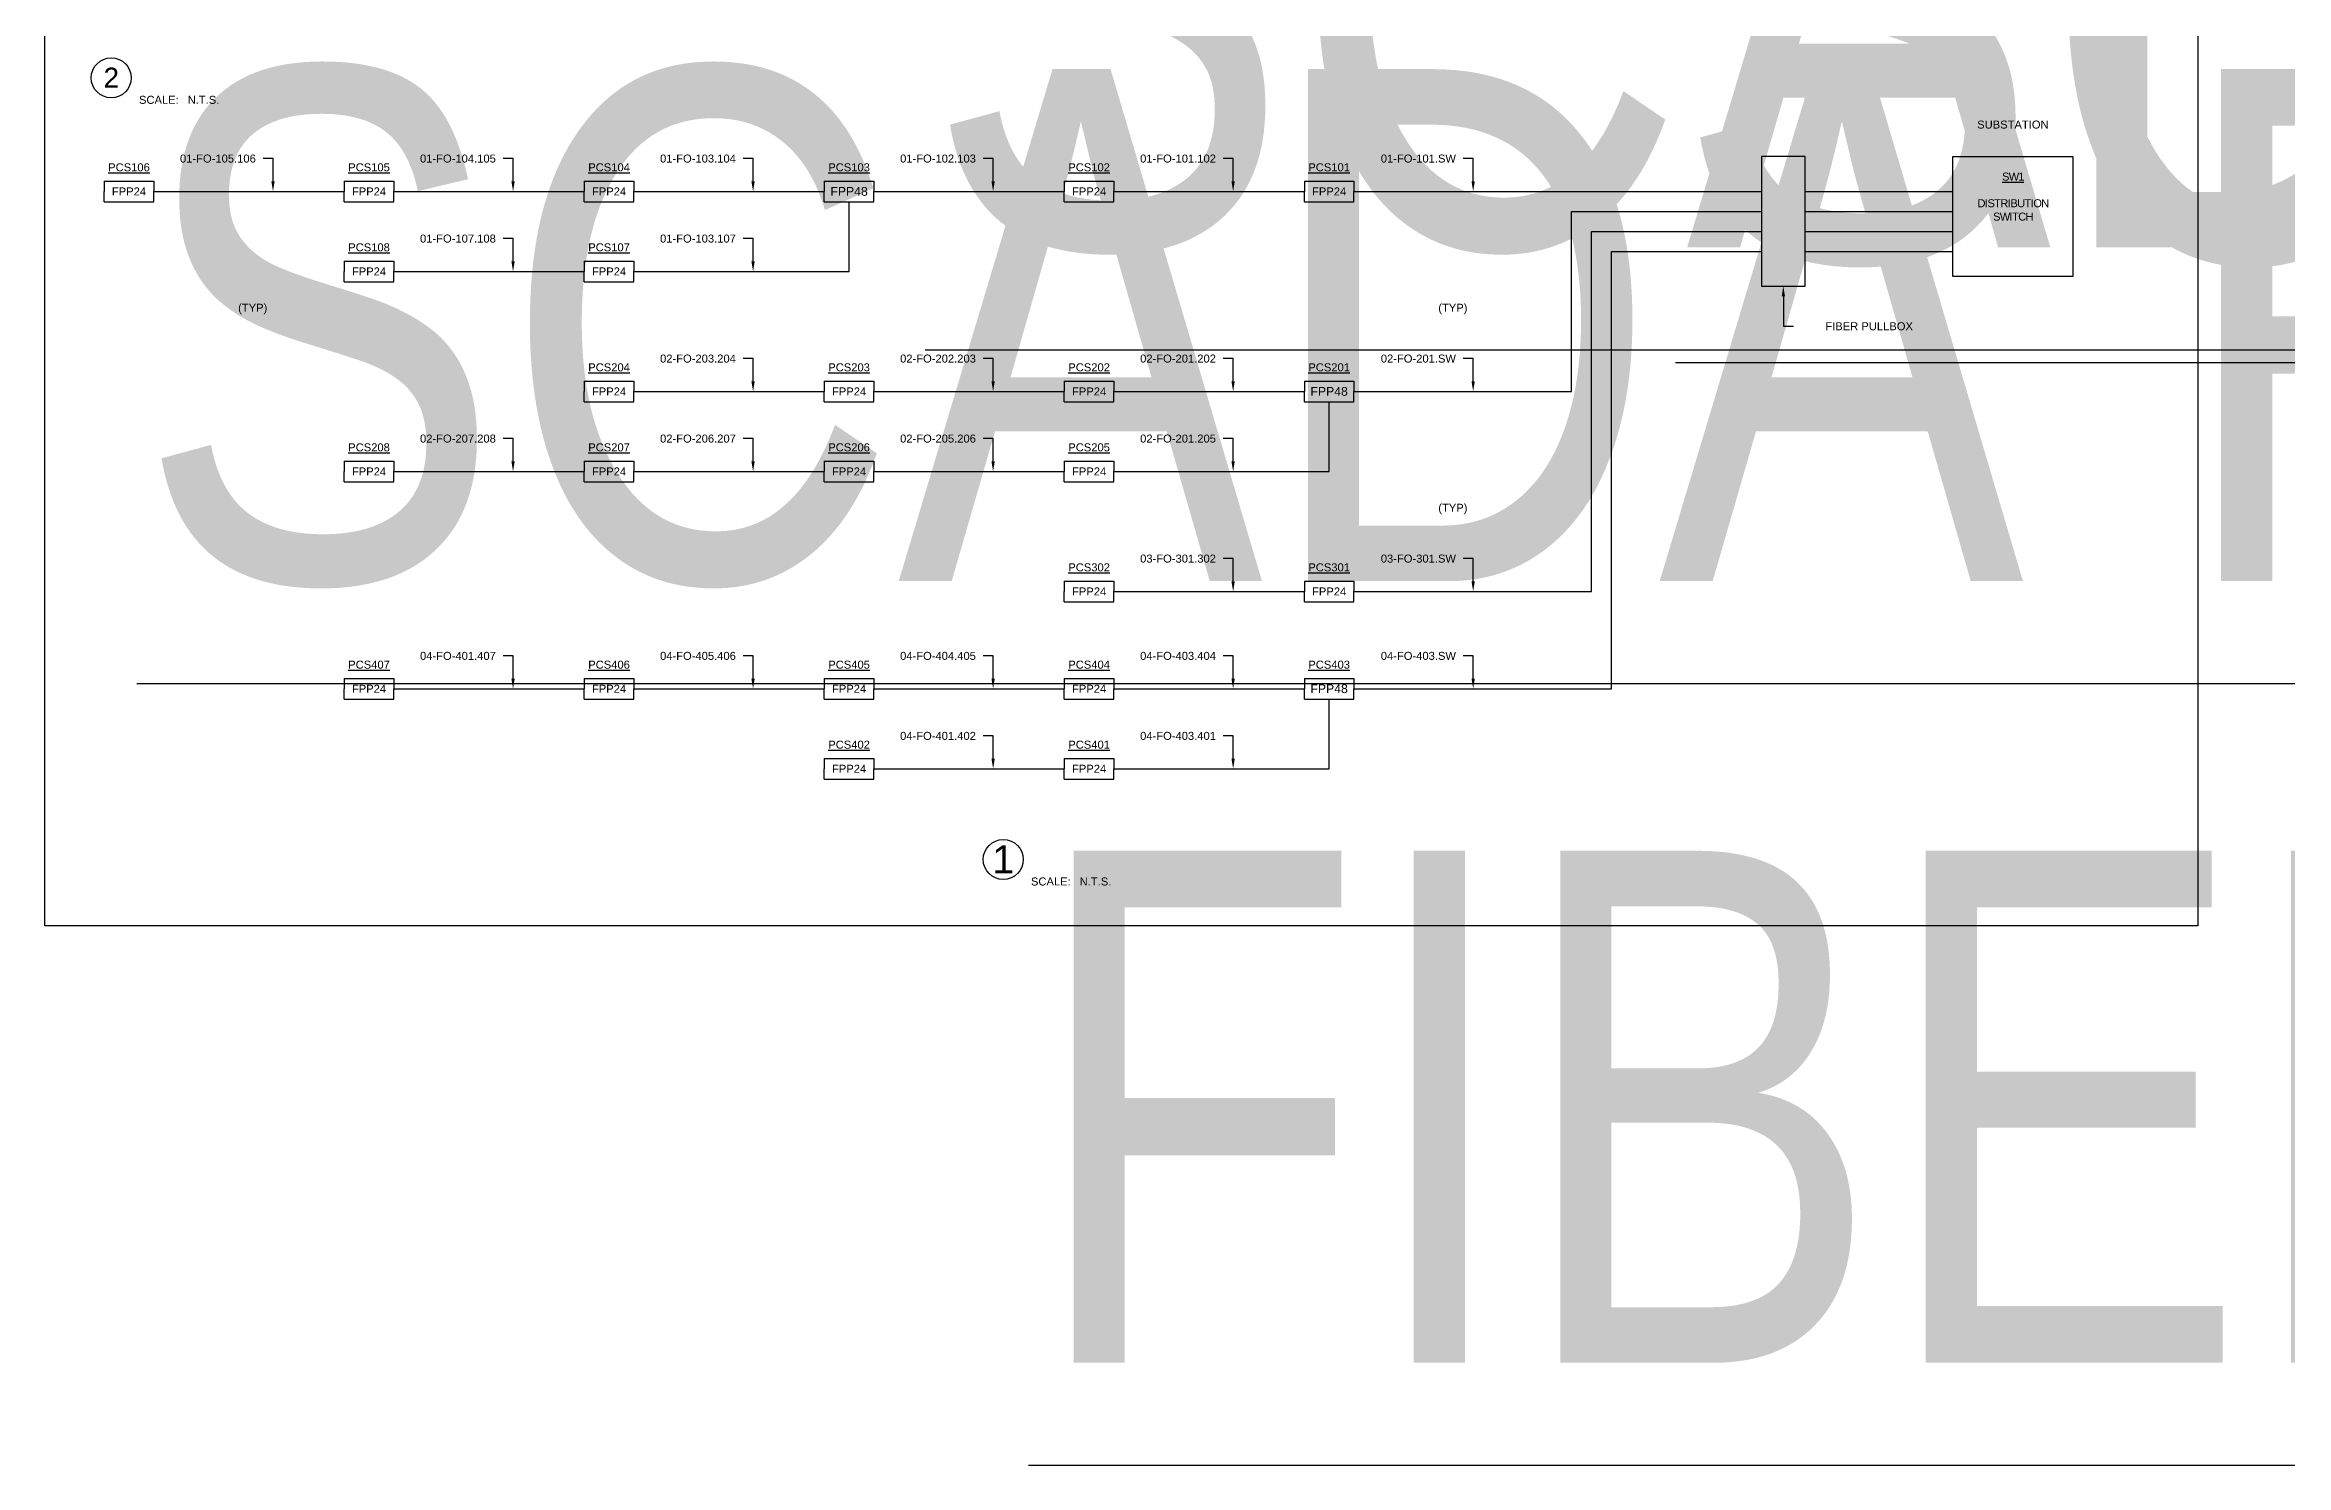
# Model space of a CAD drawing. Header units: feet. Extents: x -18 to 246, y -88 to 32.
# Drawn here: x 101.35 to 129.36, y -31.33 to -13.58 of the extents above; entities that cross this region are included whole.
import ezdxf
from ezdxf import colors
from ezdxf.entities.mleader import LeaderData, LeaderLine
from ezdxf.enums import TextEntityAlignment as Align
from ezdxf.math import Vec2, Vec3

# ---------------------------------------------------------------- set-up
doc = ezdxf.new("R2018")
doc.units = ezdxf.units.FT
doc.header["$MEASUREMENT"] = 0
for name, color, linetype in [('E-1LIN-COMM-EQPM', 243, 'Continuous'), ('E-CABL-FO', 120, 'FIBER_OPTIC'), ('E-EQPM-HRDW', 230, 'Continuous'), ('E-TEXT', 7, 'Continuous'), ('G-ANNO-TEXT', 1, 'Continuous')]:
    doc.layers.add(name, color=color, linetype=linetype)
doc.layers.add('G-NPLT', color=67, linetype='Continuous', plot=False)
doc.styles.add('NEI-A', font='arial.ttf')
doc.styles.get("Standard").update_dxf_attribs({"font": 'arial.ttf'})
doc.linetypes.add('FIBER_OPTIC', pattern='A,0.2,-0.05,0,-0.05,0.2,-0.15,["FO",Standard,S=0.1,R=0,X=-0.04,Y=-0.05],-0.25,0.2,-0.05,0,-0.05', length=1.2)

# ---------------------------------------------------------------- blocks, each defined once
blk = doc.blocks.new('com_fpp24')
at = {"layer": 'E-1LIN-COMM-EQPM'}
for p, q in [((-0.31, 0.129), (-0.155, 0.129)), ((-0.31, 0.129), (-0.31, 0)), ((-0.31, -0.129), (-0.31, 0)), ((-0.155, 0.129), (0.155, 0.129)), ((0.155, 0.129), (0.31, 0.129)), ((0.31, 0.129), (0.31, 0)), ((0.31, -0.129), (0.31, 0)), ((-0.31, -0.129), (-0.155, -0.129)), ((-0.155, -0.129), (0.155, -0.129)), ((0.155, -0.129), (0.31, -0.129))]:
    blk.add_line(p, q, dxfattribs=at)
at = {"insert": (0, 0), "char_height": 0.1, "attachment_point": 5, "style": 'NEI-A'}
blk.add_mtext_dynamic_manual_height_columns('FPP24', width=0.40071, gutter_width=0.547, heights=[0], dxfattribs=at)
blk = doc.blocks.new('com_fpp')
at = {"layer": 'E-1LIN-COMM-EQPM'}
for p, q in [((-0.31, 0.129), (-0.155, 0.129)), ((-0.31, 0.129), (-0.31, 0)), ((-0.31, -0.129), (-0.31, 0)), ((-0.155, 0.129), (0.155, 0.129)), ((0.155, 0.129), (0.31, 0.129)), ((0.31, 0.129), (0.31, 0)), ((0.31, -0.129), (0.31, 0)), ((-0.31, -0.129), (-0.155, -0.129)), ((-0.155, -0.129), (0.155, -0.129)), ((0.155, -0.129), (0.31, -0.129))]:
    blk.add_line(p, q, dxfattribs=at)
at = {"insert": (0, 0), "char_height": 0.1094, "attachment_point": 5, "style": 'NEI-A'}
blk.add_mtext_dynamic_manual_height_columns('FPP48', width=0.40071, gutter_width=0.547, heights=[0], dxfattribs=at)
blk = doc.blocks.new('DETAIL_TITLE')
blk.add_circle((0.592, -0.513), 0.25)
at = {"style": 'NEI-A', "flags": 8}
blk.add_attdef('#', text='', height=0.25, dxfattribs=at).set_placement((0.592, -0.511), align=Align.MIDDLE_CENTER)
at = {"lineweight": 30, "flags": 104}
blk.add_attdef('DETAIL_TITLE', text='', height=0.2, dxfattribs=at).set_placement((0.91, -0.525), align=Align.BOTTOM_LEFT)
at = {"style": 'NEI-A'}
for tag, p in [('SCALE:', (0.939, -0.738)), ('1"_=_', (1.547, -0.738))]:
    blk.add_attdef(tag, text='', height=0.1, dxfattribs=at).set_placement(p, align=Align.BOTTOM_LEFT)

msp = doc.modelspace()

# ---------------------------------------------------------------- linework, layer by layer
msp.add_lwpolyline([(122.803, -16.597), (123.35, -16.597), (123.35, -14.977), (122.803, -14.977)], close=True)
at = {"layer": 'E-CABL-FO'}
for p, q in [((102.709, -15.412), (105.09, -15.412)), ((105.709, -15.412), (108.09, -15.412)), ((108.709, -15.412), (111.09, -15.412)), ((111.709, -15.412), (114.09, -15.412)), ((114.709, -15.412), (117.09, -15.412)), ((105.709, -16.412), (108.09, -16.412)), ((108.709, -17.912), (111.09, -17.912)), ((111.709, -17.912), (114.09, -17.912)), ((114.709, -17.912), (117.09, -17.912)), ((105.709, -18.912), (108.09, -18.912)), ((108.709, -18.912), (111.09, -18.912)), ((111.709, -18.912), (114.09, -18.912)), ((114.709, -20.412), (117.09, -20.412)), ((108.709, -21.628), (111.09, -21.628)), ((111.709, -21.628), (114.09, -21.628)), ((114.709, -21.628), (117.09, -21.628)), ((111.709, -22.628), (114.09, -22.628))]:
    msp.add_line(p, q, dxfattribs=at)
for points in [[(108.709, -16.412), (111.4, -16.412), (111.4, -15.541)], [(117.709, -15.412), (120.93, -15.412), (122.803, -15.412)], [(117.709, -17.912), (120.43, -17.912), (120.43, -15.662), (120.93, -15.662), (122.803, -15.662)], [(123.35, -15.412), (125.196, -15.412)], [(123.35, -15.662), (125.196, -15.662)], [(117.709, -20.412), (120.68, -20.412), (120.68, -15.912), (120.93, -15.912), (122.803, -15.912)], [(123.35, -15.912), (125.196, -15.912)], [(117.709, -21.628), (120.93, -21.628), (120.93, -16.162), (122.803, -16.162)], [(123.35, -16.162), (125.196, -16.162)], [(114.709, -18.912), (117.4, -18.912), (117.4, -18.041)], [(105.709, -21.628), (108.09, -21.628)], [(114.709, -22.628), (117.4, -22.628), (117.4, -21.757)]]:
    msp.add_lwpolyline(points, dxfattribs=at)
at = {"layer": 'E-EQPM-HRDW'}
msp.add_lwpolyline([(125.196, -14.977), (126.696, -14.977), (126.696, -16.477), (125.196, -16.477)], close=True, dxfattribs=at)
at = {"layer": 'G-NPLT'}
msp.add_lwpolyline([(101.348, -1.583), (128.257, -1.583), (128.257, -24.593), (101.348, -24.593)], close=True, dxfattribs=at)
msp.add_lwpolyline([(101.348, -1.583), (128.257, -1.583), (128.257, -24.593), (101.348, -24.593)], close=True, dxfattribs=at)

# ---------------------------------------------------------------- block references
at = {"layer": 'E-1LIN-COMM-EQPM'}
for name, p in [('com_fpp24', (102.4, -15.412)), ('com_fpp24', (105.4, -15.412)), ('com_fpp24', (108.4, -15.412)), ('com_fpp', (111.4, -15.412)), ('com_fpp24', (114.4, -15.412)), ('com_fpp24', (117.4, -15.412)), ('com_fpp24', (105.4, -16.412)), ('com_fpp24', (108.4, -16.412)), ('com_fpp24', (108.4, -17.912)), ('com_fpp24', (111.4, -17.912)), ('com_fpp24', (114.4, -17.912)), ('com_fpp', (117.4, -17.912)), ('com_fpp24', (105.4, -18.912)), ('com_fpp24', (108.4, -18.912)), ('com_fpp24', (111.4, -18.912)), ('com_fpp24', (114.4, -18.912)), ('com_fpp24', (114.4, -20.412)), ('com_fpp24', (117.4, -20.412)), ('com_fpp24', (105.4, -21.628)), ('com_fpp24', (108.4, -21.628)), ('com_fpp24', (111.4, -21.628)), ('com_fpp24', (114.4, -21.628)), ('com_fpp', (117.4, -21.628)), ('com_fpp24', (111.4, -22.628)), ('com_fpp24', (114.4, -22.628))]:
    msp.add_blockref(name, p, dxfattribs=at)
at = {"layer": 'E-TEXT'}
ref = msp.add_blockref('DETAIL_TITLE', (112.735, -23.249), dxfattribs=at)
ref.add_attrib('#', '1', dxfattribs={"layer": '0', "height": 0.35, "style": 'NEI-A'}).set_placement((113.327, -23.76), align=Align.MIDDLE_CENTER)
lines = msp.add_mtext('\\W0.8000;{\\LFIBER OPTIC SINGLE LINE DIAGRAM}', dxfattribs={"layer": '0', "insert": (113.644, -23.653), "char_height": 6.4, "attachment_point": 1})
ref.add_attrib('DETAIL_TITLE', '', (113.644, -23.653)).embed_mtext(lines)
ref.add_attrib('SCALE:', 'SCALE:', dxfattribs={"layer": '0', "height": 0.1, "style": 'NEI-A'}).set_placement((113.673, -23.987), align=Align.TOP_LEFT)
ref.add_attrib('1"_=_', 'N.T.S.', dxfattribs={"layer": '0', "height": 0.1, "style": 'NEI-A'}).set_placement((114.282, -23.987), align=Align.TOP_LEFT)
at = {"layer": 'G-ANNO-TEXT'}
ref = msp.add_blockref('DETAIL_TITLE', (111.44, -9.309), dxfattribs=at)
lines = msp.add_mtext('\\W0.8000;{\\LSCADA FO PATCH-THROUGH AT PCSxxx}', dxfattribs={"layer": '0', "insert": (112.35, -9.712), "char_height": 6.4, "attachment_point": 1})
ref.add_attrib('DETAIL_TITLE', '', (112.35, -9.712)).embed_mtext(lines)
ref = msp.add_blockref('DETAIL_TITLE', (120.817, -9.468), dxfattribs=at)
lines = msp.add_mtext('\\W0.8000;{\\LSCADA FO RETURN AT PCSxxx}', dxfattribs={"layer": '0', "insert": (121.727, -9.871), "char_height": 6.4, "attachment_point": 1})
ref.add_attrib('DETAIL_TITLE', '', (121.727, -9.871)).embed_mtext(lines)
ref = msp.add_blockref('DETAIL_TITLE', (101.586, -13.479), dxfattribs=at)
ref.add_attrib('#', '2', dxfattribs={"layer": '0', "height": 0.25, "style": 'NEI-A'}).set_placement((102.179, -13.99), align=Align.MIDDLE_CENTER)
lines = msp.add_mtext('\\W0.8000;{\\LSCADA FO TEE AT PCSxxx}', dxfattribs={"layer": '0', "insert": (102.496, -13.883), "char_height": 6.4, "attachment_point": 1})
ref.add_attrib('DETAIL_TITLE', '', (102.496, -13.883)).embed_mtext(lines)
ref.add_attrib('SCALE:', 'SCALE:', dxfattribs={"layer": '0', "height": 0.1, "style": 'NEI-A'}).set_placement((102.525, -14.217), align=Align.TOP_LEFT)
ref.add_attrib('1"_=_', 'N.T.S.', dxfattribs={"layer": '0', "height": 0.1, "style": 'NEI-A'}).set_placement((103.134, -14.217), align=Align.TOP_LEFT)

# ---------------------------------------------------------------- texts
at = {"layer": 'G-ANNO-TEXT', "insert": (125.946, -14.577), "char_height": 0.1, "width": 2.48878, "attachment_point": 5, "line_spacing_factor": 0.963847, "style": 'NEI-A'}
msp.add_mtext('SUBSTATION', dxfattribs=at)
at = {"layer": 'G-ANNO-TEXT', "transparency": 33554687, "char_height": 0.1, "attachment_point": 8, "style": 'NEI-A'}
for s, width, heights, insert in [('\\pxqc;{\\LPCS106}', 0.78791, [0.138], (102.4, -15.162)), ('\\pxqc;{\\LPCS105}', 0.76506, [0], (105.4, -15.162)), ('\\pxqc;{\\LPCS104}', 0.78791, [0.138], (108.4, -15.162)), ('\\pxqc;{\\LPCS103}', 0.76506, [0], (111.4, -15.162)), ('\\pxqc;{\\LPCS102}', 0.78791, [0.138], (114.4, -15.162)), ('\\pxqc;{\\LPCS101}', 0.76506, [0], (117.4, -15.162)), ('\\pxqc;{\\LPCS108}', 0.76506, [0], (105.4, -16.162)), ('\\pxqc;{\\LPCS107}', 0.76506, [0], (108.4, -16.162)), ('\\pxqc;{\\LPCS204}', 0.78791, [0.138], (108.4, -17.662)), ('\\pxqc;{\\LPCS203}', 0.76506, [0], (111.4, -17.662)), ('\\pxqc;{\\LPCS202}', 0.78791, [0.138], (114.4, -17.662)), ('\\pxqc;{\\LPCS201}', 0.76506, [0], (117.4, -17.662)), ('\\pxqc;{\\LPCS208}', 0.76506, [0], (105.4, -18.662)), ('\\pxqc;{\\LPCS207}', 0.76506, [0], (108.4, -18.662)), ('\\pxqc;{\\LPCS206}', 0.78791, [0.138], (111.4, -18.662)), ('\\pxqc;{\\LPCS205}', 0.76506, [0], (114.4, -18.662)), ('\\pxqc;{\\LPCS302}', 0.78791, [0.138], (114.4, -20.162)), ('\\pxqc;{\\LPCS301}', 0.76506, [0], (117.4, -20.162)), ('\\pxqc;{\\LPCS407}', 0.76506, [0], (105.4, -21.378)), ('\\pxqc;{\\LPCS406}', 0.78791, [0.138], (108.4, -21.378)), ('\\pxqc;{\\LPCS405}', 0.76506, [0], (111.4, -21.378)), ('\\pxqc;{\\LPCS404}', 0.78791, [0.138], (114.4, -21.378)), ('{\\LPCS403}', 0.76506, [0], (117.4, -21.378)), ('\\pxqc;{\\LPCS402}', 0.76506, [0], (111.4, -22.378)), ('\\pxqc;{\\LPCS401}', 0.76506, [0], (114.4, -22.378))]:
    msp.add_mtext_dynamic_manual_height_columns(s, width=width, gutter_width=0.469, heights=heights, dxfattribs=dict(at, insert=insert))
at = {"layer": 'G-ANNO-TEXT', "insert": (125.946, -15.477), "char_height": 0.1, "attachment_point": 5, "style": 'NEI-A'}
msp.add_mtext_dynamic_manual_height_columns('{\\T0.9;\\LSW1\\l\\P\\PDISTRIBUTION \\PSWITCH}', width=2.40488, gutter_width=0.469, heights=[0], dxfattribs=at)
at = {"layer": 'G-ANNO-TEXT', "char_height": 0.1, "width": 0.55642, "attachment_point": 1, "style": 'NEI-A'}
for insert in [(103.764, -16.816), (118.764, -16.816), (118.764, -19.316)]:
    msp.add_mtext('(TYP)', dxfattribs=dict(at, insert=insert))

# ---------------------------------------------------------------- leaders
at = {"layer": 'G-ANNO-TEXT'}
ml = msp.add_multileader_mtext('Standard', dxfattribs=at)
ml.set_content('\\A1;01-FO-105.106', color=256, style='NEI-A')
ml.set_leader_properties()
ml.build(insert=Vec2(0, 0))
ml.multileader.update_dxf_attribs({"dogleg_length": 0.125, "arrow_head_size": 0.125})
ctx = ml.context
ctx.base_point, ctx.char_height, ctx.arrow_head_size, ctx.landing_gap_size, ctx.plane_origin = Vec3(102.959, -15.001), 0.1, 0.125, 0.09, Vec3(96.227, -14.284)
ctx.text_align_type = 2
notes = []
notes.append((ctx, [(1, (1, 1, 0), (104.2, -15.001), (-1, 0), 0.125, [(0, [(104.2, -15.412)], 0, [])])]))
ctx.mtext.insert, ctx.mtext.width, ctx.mtext.alignment, ctx.mtext.flow_direction = Vec3(103.985, -14.951), 1.08263, 3, 5
ml = msp.add_multileader_mtext('Standard', dxfattribs=at)
ml.set_content('\\A1;01-FO-104.105', color=256, style='NEI-A')
ml.set_leader_properties()
ml.build(insert=Vec2(0, 0))
ml.multileader.update_dxf_attribs({"dogleg_length": 0.125, "arrow_head_size": 0.125})
ctx = ml.context
ctx.base_point, ctx.char_height, ctx.arrow_head_size, ctx.landing_gap_size, ctx.plane_origin = Vec3(105.959, -15.001), 0.1, 0.125, 0.09, Vec3(99.227, -14.284)
ctx.text_align_type = 2
notes.append((ctx, [(1, (1, 1, 0), (107.2, -15.001), (-1, 0), 0.125, [(0, [(107.2, -15.412)], 0, [])])]))
ctx.mtext.insert, ctx.mtext.width, ctx.mtext.alignment, ctx.mtext.flow_direction = Vec3(106.985, -14.951), 1.08263, 3, 5
ml = msp.add_multileader_mtext('Standard', dxfattribs=at)
ml.set_content('\\A1;01-FO-103.104', color=256, style='NEI-A')
ml.set_leader_properties()
ml.build(insert=Vec2(0, 0))
ml.multileader.update_dxf_attribs({"dogleg_length": 0.125, "arrow_head_size": 0.125})
ctx = ml.context
ctx.base_point, ctx.char_height, ctx.arrow_head_size, ctx.landing_gap_size, ctx.plane_origin = Vec3(108.96, -15.001), 0.1, 0.125, 0.09, Vec3(102.227, -14.284)
ctx.text_align_type = 2
notes.append((ctx, [(1, (1, 1, 0), (110.2, -15.001), (-1, 0), 0.125, [(0, [(110.2, -15.412)], 0, [])])]))
ctx.mtext.insert, ctx.mtext.width, ctx.mtext.alignment, ctx.mtext.flow_direction = Vec3(109.985, -14.951), 1.08263, 3, 5
ml = msp.add_multileader_mtext('Standard', dxfattribs=at)
ml.set_content('\\A1;01-FO-102.103', color=256, style='NEI-A')
ml.set_leader_properties()
ml.build(insert=Vec2(0, 0))
ml.multileader.update_dxf_attribs({"dogleg_length": 0.125, "arrow_head_size": 0.125})
ctx = ml.context
ctx.base_point, ctx.char_height, ctx.arrow_head_size, ctx.landing_gap_size, ctx.plane_origin = Vec3(111.959, -15.001), 0.1, 0.125, 0.09, Vec3(105.227, -14.284)
ctx.text_align_type = 2
notes.append((ctx, [(1, (1, 1, 0), (113.2, -15.001), (-1, 0), 0.125, [(0, [(113.2, -15.412)], 0, [])])]))
ctx.mtext.insert, ctx.mtext.width, ctx.mtext.alignment, ctx.mtext.flow_direction = Vec3(112.985, -14.951), 1.08263, 3, 5
ml = msp.add_multileader_mtext('Standard', dxfattribs=at)
ml.set_content('\\A1;01-FO-101.102', color=256, style='NEI-A')
ml.set_leader_properties()
ml.build(insert=Vec2(0, 0))
ml.multileader.update_dxf_attribs({"dogleg_length": 0.125, "arrow_head_size": 0.125})
ctx = ml.context
ctx.base_point, ctx.char_height, ctx.arrow_head_size, ctx.landing_gap_size, ctx.plane_origin = Vec3(114.96, -15.001), 0.1, 0.125, 0.09, Vec3(108.227, -14.284)
ctx.text_align_type = 2
notes.append((ctx, [(1, (1, 1, 0), (116.2, -15.001), (-1, 0), 0.125, [(0, [(116.2, -15.412)], 0, [])])]))
ctx.mtext.insert, ctx.mtext.width, ctx.mtext.alignment, ctx.mtext.flow_direction = Vec3(115.985, -14.951), 1.08263, 3, 5
ml = msp.add_multileader_mtext('Standard', dxfattribs=at)
ml.set_content('\\A1;01-FO-101.SW', color=256, style='NEI-A')
ml.set_leader_properties()
ml.build(insert=Vec2(0, 0))
ml.multileader.update_dxf_attribs({"dogleg_length": 0.125, "arrow_head_size": 0.125})
ctx = ml.context
ctx.base_point, ctx.char_height, ctx.arrow_head_size, ctx.landing_gap_size, ctx.plane_origin = Vec3(117.963, -15.001), 0.1, 0.125, 0.09, Vec3(111.227, -14.284)
ctx.text_align_type = 2
notes.append((ctx, [(1, (1, 1, 0), (119.2, -15.001), (-1, 0), 0.125, [(0, [(119.2, -15.412)], 0, [])])]))
ctx.mtext.insert, ctx.mtext.width, ctx.mtext.alignment, ctx.mtext.flow_direction = Vec3(118.985, -14.951), 1.08263, 3, 5
ml = msp.add_multileader_mtext('Standard', dxfattribs=at)
ml.set_content('\\A1;01-FO-107.108', color=256, style='NEI-A')
ml.set_leader_properties()
ml.build(insert=Vec2(0, 0))
ml.multileader.update_dxf_attribs({"dogleg_length": 0.125, "arrow_head_size": 0.125})
ctx = ml.context
ctx.base_point, ctx.char_height, ctx.arrow_head_size, ctx.landing_gap_size, ctx.plane_origin = Vec3(105.959, -16.001), 0.1, 0.125, 0.09, Vec3(99.227, -15.284)
ctx.text_align_type = 2
notes.append((ctx, [(1, (1, 1, 0), (107.2, -16.001), (-1, 0), 0.125, [(0, [(107.2, -16.412)], 0, [])])]))
ctx.mtext.insert, ctx.mtext.width, ctx.mtext.alignment, ctx.mtext.flow_direction = Vec3(106.985, -15.951), 1.08263, 3, 5
ml = msp.add_multileader_mtext('Standard', dxfattribs=at)
ml.set_content('\\A1;01-FO-103.107', color=256, style='NEI-A')
ml.set_leader_properties()
ml.build(insert=Vec2(0, 0))
ml.multileader.update_dxf_attribs({"dogleg_length": 0.125, "arrow_head_size": 0.125})
ctx = ml.context
ctx.base_point, ctx.char_height, ctx.arrow_head_size, ctx.landing_gap_size, ctx.plane_origin = Vec3(108.959, -16.001), 0.1, 0.125, 0.09, Vec3(102.227, -15.284)
ctx.text_align_type = 2
notes.append((ctx, [(1, (1, 1, 0), (110.2, -16.001), (-1, 0), 0.125, [(0, [(110.2, -16.412)], 0, [])])]))
ctx.mtext.insert, ctx.mtext.width, ctx.mtext.alignment, ctx.mtext.flow_direction = Vec3(109.985, -15.951), 1.08263, 3, 5
ml = msp.add_multileader_mtext('Standard', dxfattribs=at)
ml.set_content('FIBER PULLBOX', color=256, style='NEI-A')
ml.set_leader_properties()
ml.build(insert=Vec2(0, 0))
ml.multileader.update_dxf_attribs({"dogleg_length": 0.125, "arrow_head_size": 0.125})
ctx = ml.context
ctx.base_point, ctx.char_height, ctx.arrow_head_size, ctx.landing_gap_size, ctx.plane_origin = Vec3(123.202, -17.097), 0.1, 0.125, 0.4, Vec3(125.947, -18.933)
notes.append((ctx, [(1, (1, 1, 0), (123.077, -17.097), (1, 0), 0.125, [(0, [(123.077, -16.597)], 0, [])])]))
ctx.mtext.insert, ctx.mtext.width, ctx.mtext.flow_direction = Vec3(123.602, -17.047), 2.89424, 5
ml = msp.add_multileader_mtext('Standard', dxfattribs=at)
ml.set_content('\\A1;02-FO-203.204', color=256, style='NEI-A')
ml.set_leader_properties()
ml.build(insert=Vec2(0, 0))
ml.multileader.update_dxf_attribs({"dogleg_length": 0.125, "arrow_head_size": 0.125})
ctx = ml.context
ctx.base_point, ctx.char_height, ctx.arrow_head_size, ctx.landing_gap_size, ctx.plane_origin = Vec3(108.96, -17.501), 0.1, 0.125, 0.09, Vec3(102.227, -16.784)
ctx.text_align_type = 2
notes.append((ctx, [(1, (1, 1, 0), (110.2, -17.501), (-1, 0), 0.125, [(0, [(110.2, -17.912)], 0, [])])]))
ctx.mtext.insert, ctx.mtext.width, ctx.mtext.alignment, ctx.mtext.flow_direction = Vec3(109.985, -17.451), 1.08263, 3, 5
ml = msp.add_multileader_mtext('Standard', dxfattribs=at)
ml.set_content('\\A1;02-FO-202.203', color=256, style='NEI-A')
ml.set_leader_properties()
ml.build(insert=Vec2(0, 0))
ml.multileader.update_dxf_attribs({"dogleg_length": 0.125, "arrow_head_size": 0.125})
ctx = ml.context
ctx.base_point, ctx.char_height, ctx.arrow_head_size, ctx.landing_gap_size, ctx.plane_origin = Vec3(111.959, -17.501), 0.1, 0.125, 0.09, Vec3(105.227, -16.784)
ctx.text_align_type = 2
notes.append((ctx, [(1, (1, 1, 0), (113.2, -17.501), (-1, 0), 0.125, [(0, [(113.2, -17.912)], 0, [])])]))
ctx.mtext.insert, ctx.mtext.width, ctx.mtext.alignment, ctx.mtext.flow_direction = Vec3(112.985, -17.451), 1.08263, 3, 5
ml = msp.add_multileader_mtext('Standard', dxfattribs=at)
ml.set_content('\\A1;02-FO-201.202', color=256, style='NEI-A')
ml.set_leader_properties()
ml.build(insert=Vec2(0, 0))
ml.multileader.update_dxf_attribs({"dogleg_length": 0.125, "arrow_head_size": 0.125})
ctx = ml.context
ctx.base_point, ctx.char_height, ctx.arrow_head_size, ctx.landing_gap_size, ctx.plane_origin = Vec3(114.96, -17.501), 0.1, 0.125, 0.09, Vec3(108.227, -16.784)
ctx.text_align_type = 2
notes.append((ctx, [(1, (1, 1, 0), (116.2, -17.501), (-1, 0), 0.125, [(0, [(116.2, -17.912)], 0, [])])]))
ctx.mtext.insert, ctx.mtext.width, ctx.mtext.alignment, ctx.mtext.flow_direction = Vec3(115.985, -17.451), 1.08263, 3, 5
ml = msp.add_multileader_mtext('Standard', dxfattribs=at)
ml.set_content('\\A1;02-FO-201.SW', color=256, style='NEI-A')
ml.set_leader_properties()
ml.build(insert=Vec2(0, 0))
ml.multileader.update_dxf_attribs({"dogleg_length": 0.125, "arrow_head_size": 0.125})
ctx = ml.context
ctx.base_point, ctx.char_height, ctx.arrow_head_size, ctx.landing_gap_size, ctx.plane_origin = Vec3(117.963, -17.501), 0.1, 0.125, 0.09, Vec3(111.227, -16.784)
ctx.text_align_type = 2
notes.append((ctx, [(1, (1, 1, 0), (119.2, -17.501), (-1, 0), 0.125, [(0, [(119.2, -17.912)], 0, [])])]))
ctx.mtext.insert, ctx.mtext.width, ctx.mtext.alignment, ctx.mtext.flow_direction = Vec3(118.985, -17.451), 1.08263, 3, 5
ml = msp.add_multileader_mtext('Standard', dxfattribs=at)
ml.set_content('\\A1;02-FO-207.208', color=256, style='NEI-A')
ml.set_leader_properties()
ml.build(insert=Vec2(0, 0))
ml.multileader.update_dxf_attribs({"dogleg_length": 0.125, "arrow_head_size": 0.125})
ctx = ml.context
ctx.base_point, ctx.char_height, ctx.arrow_head_size, ctx.landing_gap_size, ctx.plane_origin = Vec3(105.959, -18.501), 0.1, 0.125, 0.09, Vec3(99.227, -17.784)
ctx.text_align_type = 2
notes.append((ctx, [(1, (1, 1, 0), (107.2, -18.501), (-1, 0), 0.125, [(0, [(107.2, -18.912)], 0, [])])]))
ctx.mtext.insert, ctx.mtext.width, ctx.mtext.alignment, ctx.mtext.flow_direction = Vec3(106.985, -18.451), 1.08263, 3, 5
ml = msp.add_multileader_mtext('Standard', dxfattribs=at)
ml.set_content('\\A1;02-FO-206.207', color=256, style='NEI-A')
ml.set_leader_properties()
ml.build(insert=Vec2(0, 0))
ml.multileader.update_dxf_attribs({"dogleg_length": 0.125, "arrow_head_size": 0.125})
ctx = ml.context
ctx.base_point, ctx.char_height, ctx.arrow_head_size, ctx.landing_gap_size, ctx.plane_origin = Vec3(108.959, -18.501), 0.1, 0.125, 0.09, Vec3(102.227, -17.784)
ctx.text_align_type = 2
notes.append((ctx, [(1, (1, 1, 0), (110.2, -18.501), (-1, 0), 0.125, [(0, [(110.2, -18.912)], 0, [])])]))
ctx.mtext.insert, ctx.mtext.width, ctx.mtext.alignment, ctx.mtext.flow_direction = Vec3(109.985, -18.451), 1.08263, 3, 5
ml = msp.add_multileader_mtext('Standard', dxfattribs=at)
ml.set_content('\\A1;02-FO-205.206', color=256, style='NEI-A')
ml.set_leader_properties()
ml.build(insert=Vec2(0, 0))
ml.multileader.update_dxf_attribs({"dogleg_length": 0.125, "arrow_head_size": 0.125})
ctx = ml.context
ctx.base_point, ctx.char_height, ctx.arrow_head_size, ctx.landing_gap_size, ctx.plane_origin = Vec3(111.959, -18.501), 0.1, 0.125, 0.09, Vec3(105.227, -17.784)
ctx.text_align_type = 2
notes.append((ctx, [(1, (1, 1, 0), (113.2, -18.501), (-1, 0), 0.125, [(0, [(113.2, -18.912)], 0, [])])]))
ctx.mtext.insert, ctx.mtext.width, ctx.mtext.alignment, ctx.mtext.flow_direction = Vec3(112.985, -18.451), 1.08263, 3, 5
ml = msp.add_multileader_mtext('Standard', dxfattribs=at)
ml.set_content('\\A1;02-FO-201.205', color=256, style='NEI-A')
ml.set_leader_properties()
ml.build(insert=Vec2(0, 0))
ml.multileader.update_dxf_attribs({"dogleg_length": 0.125, "arrow_head_size": 0.125})
ctx = ml.context
ctx.base_point, ctx.char_height, ctx.arrow_head_size, ctx.landing_gap_size, ctx.plane_origin = Vec3(114.959, -18.501), 0.1, 0.125, 0.09, Vec3(108.227, -17.784)
ctx.text_align_type = 2
notes.append((ctx, [(1, (1, 1, 0), (116.2, -18.501), (-1, 0), 0.125, [(0, [(116.2, -18.912)], 0, [])])]))
ctx.mtext.insert, ctx.mtext.width, ctx.mtext.alignment, ctx.mtext.flow_direction = Vec3(115.985, -18.451), 1.08263, 3, 5
ml = msp.add_multileader_mtext('Standard', dxfattribs=at)
ml.set_content('\\A1;03-FO-301.302', color=256, style='NEI-A')
ml.set_leader_properties()
ml.build(insert=Vec2(0, 0))
ml.multileader.update_dxf_attribs({"dogleg_length": 0.125, "arrow_head_size": 0.125})
ctx = ml.context
ctx.base_point, ctx.char_height, ctx.arrow_head_size, ctx.landing_gap_size, ctx.plane_origin = Vec3(114.96, -20.001), 0.1, 0.125, 0.09, Vec3(108.227, -19.284)
ctx.text_align_type = 2
notes.append((ctx, [(1, (1, 1, 0), (116.2, -20.001), (-1, 0), 0.125, [(0, [(116.2, -20.412)], 0, [])])]))
ctx.mtext.insert, ctx.mtext.width, ctx.mtext.alignment, ctx.mtext.flow_direction = Vec3(115.985, -19.951), 1.08263, 3, 5
ml = msp.add_multileader_mtext('Standard', dxfattribs=at)
ml.set_content('\\A1;03-FO-301.SW', color=256, style='NEI-A')
ml.set_leader_properties()
ml.build(insert=Vec2(0, 0))
ml.multileader.update_dxf_attribs({"dogleg_length": 0.125, "arrow_head_size": 0.125})
ctx = ml.context
ctx.base_point, ctx.char_height, ctx.arrow_head_size, ctx.landing_gap_size, ctx.plane_origin = Vec3(117.963, -20.001), 0.1, 0.125, 0.09, Vec3(111.227, -19.284)
ctx.text_align_type = 2
notes.append((ctx, [(1, (1, 1, 0), (119.2, -20.001), (-1, 0), 0.125, [(0, [(119.2, -20.412)], 0, [])])]))
ctx.mtext.insert, ctx.mtext.width, ctx.mtext.alignment, ctx.mtext.flow_direction = Vec3(118.985, -19.951), 1.08263, 3, 5
ml = msp.add_multileader_mtext('Standard', dxfattribs=at)
ml.set_content('\\A1;04-FO-401.407', color=256, style='NEI-A')
ml.set_leader_properties()
ml.build(insert=Vec2(0, 0))
ml.multileader.update_dxf_attribs({"dogleg_length": 0.125, "arrow_head_size": 0.125})
ctx = ml.context
ctx.base_point, ctx.char_height, ctx.arrow_head_size, ctx.landing_gap_size, ctx.plane_origin = Vec3(105.959, -21.217), 0.1, 0.125, 0.09, Vec3(99.227, -21.784)
ctx.text_align_type = 2
notes.append((ctx, [(1, (1, 1, 0), (107.2, -21.217), (-1, 0), 0.125, [(0, [(107.2, -21.628)], 0, [])])]))
ctx.mtext.insert, ctx.mtext.width, ctx.mtext.alignment, ctx.mtext.flow_direction = Vec3(106.985, -21.167), 1.08263, 3, 5
ml = msp.add_multileader_mtext('Standard', dxfattribs=at)
ml.set_content('\\A1;04-FO-405.406', color=256, style='NEI-A')
ml.set_leader_properties()
ml.build(insert=Vec2(0, 0))
ml.multileader.update_dxf_attribs({"dogleg_length": 0.125, "arrow_head_size": 0.125})
ctx = ml.context
ctx.base_point, ctx.char_height, ctx.arrow_head_size, ctx.landing_gap_size, ctx.plane_origin = Vec3(108.959, -21.217), 0.1, 0.125, 0.09, Vec3(102.227, -21.784)
ctx.text_align_type = 2
notes.append((ctx, [(1, (1, 1, 0), (110.2, -21.217), (-1, 0), 0.125, [(0, [(110.2, -21.628)], 0, [])])]))
ctx.mtext.insert, ctx.mtext.width, ctx.mtext.alignment, ctx.mtext.flow_direction = Vec3(109.985, -21.167), 1.08263, 3, 5
ml = msp.add_multileader_mtext('Standard', dxfattribs=at)
ml.set_content('\\A1;04-FO-404.405', color=256, style='NEI-A')
ml.set_leader_properties()
ml.build(insert=Vec2(0, 0))
ml.multileader.update_dxf_attribs({"dogleg_length": 0.125, "arrow_head_size": 0.125})
ctx = ml.context
ctx.base_point, ctx.char_height, ctx.arrow_head_size, ctx.landing_gap_size, ctx.plane_origin = Vec3(111.959, -21.217), 0.1, 0.125, 0.09, Vec3(105.227, -21.784)
ctx.text_align_type = 2
notes.append((ctx, [(1, (1, 1, 0), (113.2, -21.217), (-1, 0), 0.125, [(0, [(113.2, -21.628)], 0, [])])]))
ctx.mtext.insert, ctx.mtext.width, ctx.mtext.alignment, ctx.mtext.flow_direction = Vec3(112.985, -21.167), 1.08263, 3, 5
ml = msp.add_multileader_mtext('Standard', dxfattribs=at)
ml.set_content('\\A1;04-FO-403.404', color=256, style='NEI-A')
ml.set_leader_properties()
ml.build(insert=Vec2(0, 0))
ml.multileader.update_dxf_attribs({"dogleg_length": 0.125, "arrow_head_size": 0.125})
ctx = ml.context
ctx.base_point, ctx.char_height, ctx.arrow_head_size, ctx.landing_gap_size, ctx.plane_origin = Vec3(114.96, -21.217), 0.1, 0.125, 0.09, Vec3(108.227, -21.784)
ctx.text_align_type = 2
notes.append((ctx, [(1, (1, 1, 0), (116.2, -21.217), (-1, 0), 0.125, [(0, [(116.2, -21.628)], 0, [])])]))
ctx.mtext.insert, ctx.mtext.width, ctx.mtext.alignment, ctx.mtext.flow_direction = Vec3(115.985, -21.167), 1.08263, 3, 5
ml = msp.add_multileader_mtext('Standard', dxfattribs=at)
ml.set_content('\\A1;04-FO-403.SW', color=256, style='NEI-A')
ml.set_leader_properties()
ml.build(insert=Vec2(0, 0))
ml.multileader.update_dxf_attribs({"dogleg_length": 0.125, "arrow_head_size": 0.125})
ctx = ml.context
ctx.base_point, ctx.char_height, ctx.arrow_head_size, ctx.landing_gap_size, ctx.plane_origin = Vec3(117.963, -21.217), 0.1, 0.125, 0.09, Vec3(111.227, -21.784)
ctx.text_align_type = 2
notes.append((ctx, [(1, (1, 1, 0), (119.2, -21.217), (-1, 0), 0.125, [(0, [(119.2, -21.628)], 0, [])])]))
ctx.mtext.insert, ctx.mtext.width, ctx.mtext.alignment, ctx.mtext.flow_direction = Vec3(118.985, -21.167), 1.08263, 3, 5
ml = msp.add_multileader_mtext('Standard', dxfattribs=at)
ml.set_content('\\A1;04-FO-401.402', color=256, style='NEI-A')
ml.set_leader_properties()
ml.build(insert=Vec2(0, 0))
ml.multileader.update_dxf_attribs({"dogleg_length": 0.125, "arrow_head_size": 0.125})
ctx = ml.context
ctx.base_point, ctx.char_height, ctx.arrow_head_size, ctx.landing_gap_size, ctx.plane_origin = Vec3(111.96, -22.217), 0.1, 0.125, 0.09, Vec3(105.227, -22.784)
ctx.text_align_type = 2
notes.append((ctx, [(1, (1, 1, 0), (113.2, -22.217), (-1, 0), 0.125, [(0, [(113.2, -22.628)], 0, [])])]))
ctx.mtext.insert, ctx.mtext.width, ctx.mtext.alignment, ctx.mtext.flow_direction = Vec3(112.985, -22.167), 1.08263, 3, 5
ml = msp.add_multileader_mtext('Standard', dxfattribs=at)
ml.set_content('\\A1;04-FO-403.401', color=256, style='NEI-A')
ml.set_leader_properties()
ml.build(insert=Vec2(0, 0))
ml.multileader.update_dxf_attribs({"dogleg_length": 0.125, "arrow_head_size": 0.125})
ctx = ml.context
ctx.base_point, ctx.char_height, ctx.arrow_head_size, ctx.landing_gap_size, ctx.plane_origin = Vec3(114.979, -22.217), 0.1, 0.125, 0.09, Vec3(108.227, -22.784)
ctx.text_align_type = 2
notes.append((ctx, [(1, (1, 1, 0), (116.2, -22.217), (-1, 0), 0.125, [(0, [(116.2, -22.628)], 0, [])])]))
ctx.mtext.insert, ctx.mtext.width, ctx.mtext.alignment, ctx.mtext.flow_direction = Vec3(115.985, -22.167), 1.08263, 3, 5
for ctx, leaders in notes:
    for number, flags, end, landing, length, lines in leaders:
        leader = LeaderData()
        leader.index, (leader.has_last_leader_line, leader.has_dogleg_vector, leader.attachment_direction) = number, flags
        leader.last_leader_point, leader.dogleg_vector, leader.dogleg_length = Vec3(end), Vec3(landing), length
        for number, points, colour, breaks in lines:
            line = LeaderLine()
            line.index, line.vertices, line.color, line.breaks = number, Vec3.list(points), colors.encode_raw_color(colour), breaks
            leader.lines.append(line)
        ctx.leaders.append(leader)

doc.saveas('drawing.dxf')
